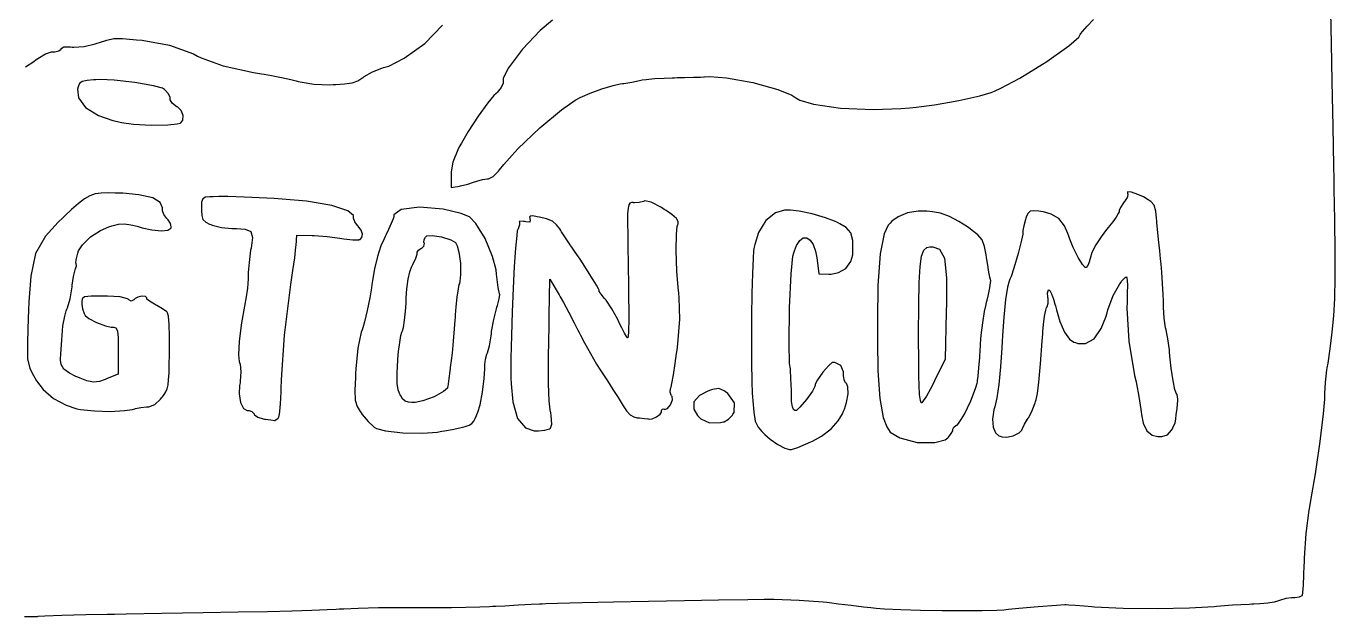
# Model space of a CAD drawing. Extents: x 0.1 to 10.4, y 0 to 6.7.
# Drawn here: x 5.13 to 10.37, y 0.04 to 2.41 of the extents above; entities that cross this region are included whole.
import ezdxf

# ---------------------------------------------------------------- set-up
doc = ezdxf.new("R2010")
doc.units = 0
doc.layers.get('0').update_dxf_attribs({"linetype": 'CONTINUOUS'})

msp = doc.modelspace()

# ---------------------------------------------------------------- linework, layer by layer
at = {"color": 0}
for points in [[(10.3521, 2.46625), (10.355, 2.33886), (10.3583, 2.18614), (10.3618, 2.00592), (10.3648, 1.84825), (10.3657, 1.79568), (10.3664, 1.75489), (10.3684, 1.63237), (10.37, 1.50299), (10.37, 1.4005), (10.3682, 1.31765), (10.3645, 1.24729), (10.3585, 1.18229), (10.3499, 1.11545), (10.3415, 1.05854), (10.3386, 1.03961), (10.3372, 1.03093), (10.3317, 0.981392), (10.3288, 0.936578), (10.3289, 0.930231), (10.3289, 0.913465), (10.3239, 0.855632), (10.3105, 0.744358), (10.291, 0.614204), (10.2742, 0.515571), (10.268, 0.482801), (10.2653, 0.469185), (10.2538, 0.376193), (10.2468, 0.276367), (10.2465, 0.259278), (10.2462, 0.247071), (10.2451, 0.210449), (10.2433, 0.169162), (10.2411, 0.139865), (10.2396, 0.127984), (10.2389, 0.126845), (10.2382, 0.125705), (10.2265, 0.121039), (10.2095, 0.118598), (10.2039, 0.118598), (10.1964, 0.118598), (10.174, 0.114963), (10.1486, 0.107856), (10.1446, 0.10612), (10.1405, 0.104438), (10.127, 0.101183), (10.1009, 0.096897), (10.0697, 0.09375), (10.0453, 0.092339), (10.0371, 0.092177), (10.0264, 0.092014), (9.9605, 0.088813), (9.89611, 0.083822), (9.88607, 0.082682), (9.86176, 0.080024), (9.78831, 0.076552), (9.65847, 0.074164), (9.52257, 0.075629), (9.43571, 0.078776), (9.4069, 0.080946), (9.39654, 0.08176), (9.36561, 0.084147), (9.33024, 0.086806), (9.30458, 0.088704), (9.29372, 0.089518), (9.29232, 0.089572), (9.28874, 0.089844), (9.25435, 0.087674), (9.18175, 0.082086), (9.10449, 0.075358), (9.06239, 0.071235), (9.05274, 0.069878), (9.04368, 0.068685), (9.01628, 0.067491), (8.95643, 0.066189), (8.88053, 0.065864), (8.79611, 0.066515), (8.7105, 0.06798), (8.63124, 0.070204), (8.56575, 0.073079), (8.5325, 0.075195), (8.52149, 0.076443), (8.51133, 0.077637), (8.4809, 0.081326), (8.43201, 0.087185), (8.38097, 0.093316), (8.34571, 0.097602), (8.33399, 0.099013), (8.31967, 0.100803), (8.22368, 0.10791), (8.12201, 0.111382), (8.10482, 0.111274), (8.08306, 0.11122), (8.01785, 0.110514), (7.9005, 0.108887), (7.76411, 0.1065), (7.62001, 0.103733), (7.47949, 0.100749), (7.354, 0.097819), (7.25483, 0.095106), (7.20871, 0.093587), (7.19336, 0.092828), (7.18261, 0.092339), (7.15033, 0.090712), (7.09868, 0.088053), (7.04486, 0.085341), (7.00776, 0.083442), (6.99544, 0.082791), (6.98275, 0.08214), (6.94476, 0.080675), (6.88758, 0.079047), (6.83094, 0.078071), (6.79411, 0.077854), (6.7819, 0.077908), (6.74653, 0.078179), (6.64035, 0.078559), (6.53765, 0.077962), (6.45682, 0.075901), (6.39979, 0.073242), (6.38086, 0.072103), (6.36887, 0.071398), (6.33301, 0.069716), (6.2704, 0.067383), (6.19125, 0.06505), (6.09353, 0.062608), (5.97542, 0.060167), (5.83501, 0.057563), (5.67042, 0.054796), (5.52746, 0.052572), (5.47982, 0.051812), (5.45117, 0.051432), (5.36535, 0.049805), (5.26926, 0.047472), (5.20161, 0.045139), (5.17464, 0.043674), (5.17253, 0.043077), (5.17036, 0.04248), (5.15533, 0.041992), (5.12017, 0.042264)], [(7.236, 2.43207), (7.18565, 2.39051), (7.11475, 2.31685), (7.0594, 2.24192), (7.03711, 2.20008), (7.03711, 2.18608), (7.03711, 2.18033), (7.02914, 2.16303), (7.01367, 2.14208), (7.00999, 2.13861), (7.00092, 2.13021), (6.97683, 2.10157), (6.93718, 2.04769), (6.89686, 1.98574), (6.87011, 1.94006), (6.86203, 1.92443), (6.85607, 1.91303), (6.83649, 1.86388), (6.82878, 1.82433), (6.82878, 1.81108), (6.82878, 1.76172), (6.86263, 1.76736), (6.86729, 1.76818), (6.89572, 1.77518), (6.92344, 1.78424), (6.92774, 1.78597), (6.92774, 1.78597), (6.93201, 1.78776), (6.95492, 1.79449), (6.97401, 1.7971), (6.9764, 1.79676), (6.97879, 1.7965), (6.99729, 1.80647), (7.01921, 1.82736), (7.02328, 1.83257), (7.04031, 1.85454), (7.09663, 1.91635), (7.18414, 2.00088), (7.27197, 2.07362), (7.32656, 2.11208), (7.34619, 2.12213), (7.35601, 2.12717), (7.38656, 2.14031), (7.43278, 2.15713), (7.47825, 2.17046), (7.50667, 2.17686), (7.51628, 2.17806), (7.52126, 2.17871), (7.55274, 2.18386), (7.58415, 2.19026), (7.58919, 2.19146), (7.59418, 2.19271), (7.61117, 2.19504), (7.64399, 2.19819), (7.68326, 2.20057), (7.71425, 2.20171), (7.72461, 2.20188), (7.7346, 2.20204), (7.76465, 2.20264), (7.80063, 2.20344), (7.8285, 2.20426), (7.84153, 2.20475), (7.8444, 2.20497), (7.86626, 2.2066), (7.93261, 2.20122), (8.03792, 2.18267), (8.13813, 2.1544), (8.19433, 2.13222), (8.21094, 2.12142), (8.22624, 2.11149), (8.28125, 2.09532), (8.38906, 2.07926), (8.52186, 2.07428), (8.63108, 2.07818), (8.66732, 2.08154), (8.69189, 2.08388), (8.76546, 2.09358), (8.86361, 2.11046), (8.94819, 2.1295), (8.99262, 2.14219), (9.00586, 2.148), (9.03201, 2.15956), (9.10786, 2.20031), (9.21539, 2.26617), (9.30419, 2.32969), (9.34472, 2.36475), (9.35026, 2.375), (9.35206, 2.37842), (9.3596, 2.38743), (9.3781, 2.40804), (9.40369, 2.43479)], [(5.12408, 2.24528), (5.15679, 2.2665), (5.16694, 2.27453), (5.17275, 2.27919), (5.20389, 2.29731), (5.22831, 2.3061), (5.23649, 2.3061), (5.24169, 2.3061), (5.25749, 2.30951), (5.26628, 2.3156), (5.26628, 2.3176), (5.26628, 2.31944), (5.27789, 2.32493), (5.30354, 2.32542), (5.31054, 2.32471), (5.31733, 2.32406), (5.35818, 2.32682), (5.40278, 2.33703), (5.41151, 2.34006), (5.4209, 2.34332), (5.44933, 2.35265), (5.47814, 2.35829), (5.51292, 2.35835), (5.55485, 2.35531), (5.56885, 2.35417), (5.59136, 2.35238), (5.70019, 2.3316), (5.79633, 2.29736), (5.81256, 2.28879), (5.82764, 2.28082), (5.91569, 2.24881), (6.03776, 2.22244), (6.06988, 2.21729), (6.07969, 2.21571), (6.10921, 2.2105), (6.14985, 2.20253), (6.1869, 2.19444), (6.20856, 2.18918), (6.21571, 2.18718), (6.22433, 2.18474), (6.27929, 2.17643), (6.34332, 2.17389), (6.3565, 2.17432), (6.36768, 2.17469), (6.40132, 2.17676), (6.43224, 2.18143), (6.45524, 2.18972), (6.47131, 2.19943), (6.47629, 2.20313), (6.47629, 2.20313), (6.48107, 2.20671), (6.5146, 2.22542), (6.55149, 2.24067), (6.55794, 2.24251), (6.57943, 2.24864), (6.6404, 2.27962), (6.72353, 2.33942), (6.79519, 2.41168)]]:
    msp.add_lwpolyline(points, dxfattribs=at)
for points in [[(5.74283, 2.02013), (5.74636, 2.02126), (5.75478, 2.03174), (5.75569, 2.05083), (5.74696, 2.07096), (5.73469, 2.08322), (5.72982, 2.08544), (5.72601, 2.08718), (5.7111, 2.09983), (5.70378, 2.11356), (5.70378, 2.11811), (5.70378, 2.12294), (5.69689, 2.13738), (5.68349, 2.15224), (5.68028, 2.15435), (5.67264, 2.15935), (5.63596, 2.16949), (5.56207, 2.183), (5.47851, 2.192), (5.42356, 2.1945), (5.40533, 2.19362), (5.39665, 2.19325), (5.37071, 2.19129), (5.35058, 2.18701), (5.34017, 2.1791), (5.33583, 2.16906), (5.33496, 2.16558), (5.33236, 2.15539), (5.33658, 2.12158), (5.36415, 2.08301), (5.41656, 2.05094), (5.47325, 2.03082), (5.49268, 2.02621), (5.50825, 2.02257), (5.5561, 2.016), (5.62782, 2.01139), (5.6945, 2.01264), (5.73128, 2.0166), (5.74283, 2.02013)], [(5.56185, 0.875163), (5.56489, 0.876139), (5.58594, 0.880479), (5.60894, 0.883137), (5.61296, 0.883247), (5.61794, 0.88341), (5.64171, 0.892686), (5.66525, 0.914063), (5.67014, 0.920247), (5.67242, 0.923232), (5.67914, 0.932346), (5.68608, 0.943576), (5.69119, 0.956), (5.69476, 0.971408), (5.69715, 0.991808), (5.69874, 1.0191), (5.69976, 1.05523), (5.70036, 1.09039), (5.70057, 1.10205), (5.70079, 1.11784), (5.70079, 1.16515), (5.69928, 1.21349), (5.69618, 1.24604), (5.69325, 1.25933), (5.69146, 1.2615), (5.68989, 1.2634), (5.67312, 1.2761), (5.64985, 1.28955), (5.64507, 1.29183), (5.64025, 1.29416), (5.62028, 1.30632), (5.61003, 1.31489), (5.61003, 1.31771), (5.61003, 1.31955), (5.60422, 1.32498), (5.59044, 1.32661), (5.57394, 1.32297), (5.56282, 1.31722), (5.56006, 1.3144), (5.55761, 1.31201), (5.54753, 1.30713), (5.53743, 1.31201), (5.53504, 1.3144), (5.5331, 1.31635), (5.50265, 1.32362), (5.45269, 1.32693), (5.43608, 1.32693), (5.42361, 1.32693), (5.38633, 1.3265), (5.36062, 1.32351), (5.35101, 1.31559), (5.34961, 1.30404), (5.34961, 1.30018), (5.34961, 1.29411), (5.35254, 1.27577), (5.35835, 1.25716), (5.35975, 1.25456), (5.36247, 1.24951), (5.37761, 1.23779), (5.40875, 1.22065), (5.44417, 1.2073), (5.46712, 1.20193), (5.47483, 1.20193), (5.4776, 1.20193), (5.48606, 1.19949), (5.49224, 1.1875), (5.49485, 1.15929), (5.49544, 1.12088), (5.49544, 1.10807), (5.49544, 1.01427), (5.45117, 0.996365), (5.44353, 0.993272), (5.42014, 0.985189), (5.396, 0.982096), (5.37011, 0.987414), (5.34289, 0.997831), (5.33399, 1.00157), (5.32519, 1.00532), (5.29953, 1.01828), (5.27789, 1.03461), (5.26687, 1.05284), (5.26421, 1.06961), (5.26449, 1.07509), (5.26531, 1.09435), (5.26872, 1.15207), (5.27399, 1.20779), (5.28082, 1.24707), (5.28706, 1.26823), (5.28999, 1.27485), (5.29215, 1.27989), (5.30268, 1.31592), (5.31006, 1.35623), (5.31071, 1.36339), (5.31131, 1.37055), (5.31629, 1.40571), (5.32221, 1.43158), (5.32335, 1.43414), (5.32443, 1.43674), (5.32747, 1.44883), (5.32693, 1.45725), (5.32622, 1.45796), (5.32553, 1.45865), (5.32617, 1.47206), (5.33165, 1.49382), (5.33333, 1.49869), (5.33637, 1.50771), (5.35238, 1.53233), (5.38396, 1.56381), (5.42426, 1.59011), (5.4579, 1.60499), (5.46962, 1.60824), (5.47629, 1.61014), (5.49664, 1.61458), (5.52001, 1.61621), (5.54557, 1.6129), (5.5709, 1.60682), (5.57926, 1.60449), (5.59179, 1.60101), (5.6301, 1.59256), (5.66878, 1.58811), (5.69467, 1.59125), (5.70589, 1.59864), (5.70719, 1.602), (5.70796, 1.604), (5.70524, 1.61774), (5.69542, 1.63237), (5.69265, 1.63487), (5.68989, 1.63737), (5.67844, 1.6536), (5.67253, 1.66818), (5.67253, 1.67301), (5.67253, 1.68024), (5.66357, 1.70171), (5.63357, 1.72119), (5.57781, 1.73324), (5.51313, 1.73872), (5.49154, 1.73953), (5.48264, 1.7399), (5.45589, 1.74056), (5.42719, 1.73981), (5.40315, 1.73628), (5.38146, 1.72885), (5.35981, 1.71664), (5.3361, 1.69851), (5.30789, 1.67344), (5.28168, 1.64876), (5.27306, 1.64046), (5.25489, 1.6231), (5.20389, 1.56743), (5.16411, 1.49804), (5.14447, 1.40717), (5.13693, 1.30409), (5.13564, 1.26964), (5.13439, 1.23828), (5.13113, 1.14415), (5.13206, 1.07579), (5.141, 1.03689), (5.15543, 1.00879), (5.1606, 0.999567), (5.16754, 0.987196), (5.1939, 0.953125), (5.23606, 0.916233), (5.2864, 0.889432), (5.32954, 0.875706), (5.34429, 0.873047), (5.35807, 0.870606), (5.40012, 0.866808), (5.46278, 0.865126), (5.52056, 0.867947), (5.55214, 0.872071), (5.56185, 0.875163)], [(9.11778, 0.794379), (9.1186, 0.796713), (9.12711, 0.814019), (9.13867, 0.833768), (9.14106, 0.837349), (9.14339, 0.840929), (9.15685, 0.868001), (9.16894, 0.89936), (9.17068, 0.905057), (9.17296, 0.912869), (9.17839, 0.93674), (9.18463, 0.981771), (9.19108, 1.05615), (9.19754, 1.146), (9.19954, 1.17589), (9.20014, 1.18527), (9.20275, 1.21332), (9.20703, 1.24588), (9.21175, 1.27013), (9.21496, 1.28076), (9.21642, 1.2825), (9.21783, 1.28429), (9.22194, 1.29915), (9.2214, 1.31749), (9.22054, 1.32096), (9.21962, 1.32449), (9.21875, 1.34066), (9.22217, 1.35145), (9.22347, 1.35221), (9.22396, 1.35254), (9.2284, 1.34896), (9.23519, 1.33572), (9.24274, 1.31462), (9.24864, 1.29454), (9.25032, 1.28776), (9.25424, 1.27197), (9.26818, 1.2251), (9.28624, 1.18197), (9.30638, 1.15484), (9.324, 1.14263), (9.33051, 1.14035), (9.33974, 1.13715), (9.37076, 1.13672), (9.40549, 1.15549), (9.4344, 1.19645), (9.45296, 1.24316), (9.45725, 1.25922), (9.4605, 1.27154), (9.48221, 1.32937), (9.50819, 1.37641), (9.51367, 1.3833), (9.5159, 1.38618), (9.52268, 1.39469), (9.5294, 1.40201), (9.53401, 1.40424), (9.53694, 1.40033), (9.53847, 1.38921), (9.53879, 1.3699), (9.53836, 1.34136), (9.5376, 1.31223), (9.53737, 1.30252), (9.53674, 1.27902), (9.54525, 1.1461), (9.56728, 1.00884), (9.57346, 0.983182), (9.57536, 0.975315), (9.58507, 0.924479), (9.59283, 0.872396), (9.59375, 0.863824), (9.59494, 0.85216), (9.602, 0.817329), (9.61621, 0.786621), (9.63792, 0.76964), (9.66097, 0.764432), (9.66868, 0.764432), (9.67637, 0.764432), (9.69954, 0.770562), (9.71599, 0.789171), (9.71924, 0.795356), (9.7214, 0.799642), (9.72988, 0.819607), (9.73329, 0.833333), (9.73301, 0.834418), (9.73269, 0.835558), (9.73378, 0.851887), (9.73763, 0.876899), (9.73876, 0.882379), (9.73986, 0.887967), (9.7416, 0.914225), (9.73839, 0.932781), (9.73708, 0.934463), (9.73443, 0.937879), (9.72917, 0.953017), (9.72162, 0.987847), (9.71446, 1.03814), (9.70931, 1.08675), (9.70796, 1.10297), (9.70719, 1.1116), (9.70122, 1.15598), (9.69407, 1.19152), (9.69276, 1.19564), (9.6914, 1.19982), (9.68582, 1.23823), (9.68294, 1.28315), (9.68294, 1.29807), (9.68294, 1.30697), (9.68212, 1.33366), (9.67996, 1.37712), (9.67676, 1.42301), (9.67393, 1.45514), (9.67285, 1.46576), (9.67171, 1.4764), (9.66846, 1.50825), (9.66396, 1.55317), (9.65983, 1.59521), (9.65744, 1.62061), (9.65668, 1.62907), (9.65582, 1.63878), (9.6524, 1.66781), (9.64583, 1.69081), (9.63303, 1.70574), (9.61589, 1.71685), (9.61003, 1.72021), (9.60314, 1.72418), (9.58132, 1.73406), (9.55528, 1.74263), (9.53911, 1.74419), (9.53917, 1.73807), (9.54025, 1.73699), (9.54113, 1.73611), (9.5389, 1.72467), (9.52919, 1.7079), (9.52636, 1.70432), (9.52354, 1.70074), (9.51187, 1.68246), (9.50586, 1.67046), (9.50586, 1.66644), (9.50586, 1.66433), (9.5025, 1.65787), (9.49338, 1.64307), (9.47988, 1.62414), (9.46761, 1.60835), (9.46337, 1.60319), (9.45557, 1.59381), (9.43321, 1.56472), (9.41174, 1.53185), (9.39703, 1.50142), (9.38926, 1.47814), (9.38737, 1.47017), (9.38639, 1.46625), (9.38026, 1.44997), (9.37392, 1.44162), (9.37289, 1.44162), (9.36957, 1.44168), (9.35938, 1.45285), (9.34099, 1.48182), (9.32146, 1.52192), (9.308, 1.55524), (9.30425, 1.56651), (9.30063, 1.57742), (9.2864, 1.60889), (9.26394, 1.63747), (9.2334, 1.65539), (9.20204, 1.66396), (9.1914, 1.66553), (9.18463, 1.66656), (9.16417, 1.66894), (9.14871, 1.66721), (9.13976, 1.65799), (9.1339, 1.64372), (9.13222, 1.63883), (9.13058, 1.63422), (9.12386, 1.60867), (9.12044, 1.58979), (9.12044, 1.5835), (9.12044, 1.57547), (9.11469, 1.55122), (9.10086, 1.49724), (9.08365, 1.43918), (9.07249, 1.40533), (9.06808, 1.39464), (9.06489, 1.38694), (9.05832, 1.36236), (9.05035, 1.3138), (9.04335, 1.24316), (9.03808, 1.16927), (9.03663, 1.14464), (9.0351, 1.11947), (9.02989, 1.04389), (9.02322, 0.972982), (9.01519, 0.919706), (9.00738, 0.883572), (9.00435, 0.871636), (9.0019, 0.862358), (8.99804, 0.833442), (9.00037, 0.802083), (9.01101, 0.778971), (9.02436, 0.767361), (9.02957, 0.765408), (9.03526, 0.763346), (9.05431, 0.762261), (9.08138, 0.767415), (9.10454, 0.778808), (9.11615, 0.789931), (9.11778, 0.794379)], [(6.13769, 0.839953), (6.13878, 0.841743), (6.141, 0.853244), (6.1441, 0.879775), (6.1466, 0.91569), (6.14789, 0.946778), (6.14817, 0.95714), (6.14893, 0.991754), (6.16129, 1.16987), (6.18664, 1.37343), (6.19396, 1.42068), (6.19536, 1.43001), (6.20231, 1.48058), (6.20725, 1.52393), (6.20774, 1.52957), (6.21115, 1.57075), (6.27257, 1.56933), (6.28097, 1.56917), (6.33268, 1.56543), (6.38308, 1.55935), (6.39094, 1.558), (6.39876, 1.55664), (6.43511, 1.55251), (6.45942, 1.55246), (6.46126, 1.55317), (6.46419, 1.55431), (6.47151, 1.5619), (6.47396, 1.57542), (6.46881, 1.59125), (6.45996, 1.60362), (6.45638, 1.60693), (6.45389, 1.60926), (6.44353, 1.62483), (6.43815, 1.63938), (6.43815, 1.64421), (6.43815, 1.65044), (6.41525, 1.66906), (6.35064, 1.69043), (6.25028, 1.70697), (6.15261, 1.71582), (6.12007, 1.71733), (6.09011, 1.71875), (6.00032, 1.72299), (5.93414, 1.72564), (5.89785, 1.72601), (5.87532, 1.72515), (5.86783, 1.72478), (5.86219, 1.7245), (5.84526, 1.72287), (5.83365, 1.71718), (5.82937, 1.70307), (5.82878, 1.68278), (5.82878, 1.676), (5.82878, 1.66949), (5.82964, 1.64985), (5.83436, 1.6339), (5.84565, 1.62338), (5.86122, 1.61572), (5.86654, 1.6135), (5.87169, 1.61139), (5.90886, 1.60238), (5.95031, 1.59765), (5.95768, 1.5976), (5.96907, 1.5976), (6.00342, 1.59549), (6.02692, 1.5855), (6.03321, 1.56201), (6.02946, 1.52983), (6.0275, 1.51921), (6.02593, 1.5109), (6.01953, 1.46175), (6.01628, 1.4221), (6.01628, 1.40886), (6.01628, 1.39643), (6.01318, 1.3591), (6.00722, 1.31608), (6.00581, 1.30919), (6.00108, 1.28695), (5.98888, 1.21973), (5.97928, 1.14686), (5.97711, 1.09218), (5.97949, 1.06527), (5.98253, 1.05713), (5.98383, 1.05366), (5.98665, 1.02403), (5.98449, 0.98649), (5.98329, 0.979004), (5.98156, 0.968371), (5.98025, 0.935764), (5.9854, 0.900717), (5.99783, 0.877225), (6.01178, 0.868599), (6.01644, 0.868599), (6.02007, 0.868599), (6.03114, 0.864258), (6.03982, 0.85574), (6.04064, 0.853678), (6.04139, 0.851671), (6.05474, 0.841906), (6.07601, 0.835124), (6.08078, 0.834526), (6.0855, 0.833931), (6.10721, 0.831), (6.12142, 0.828831), (6.12244, 0.828614), (6.12343, 0.828396), (6.13656, 0.838162), (6.13769, 0.839953)], [(6.79232, 0.785644), (6.80251, 0.787489), (6.83317, 0.792969), (6.86382, 0.798882), (6.88601, 0.804254), (6.90158, 0.809896), (6.91222, 0.816678), (6.91982, 0.825467), (6.926, 0.837022), (6.93104, 0.848469), (6.93267, 0.852268), (6.93668, 0.861654), (6.9451, 0.891331), (6.95529, 0.941894), (6.96203, 0.996744), (6.96431, 1.0357), (6.96419, 1.04861), (6.96414, 1.05263), (6.96685, 1.07465), (6.9725, 1.09386), (6.9739, 1.09646), (6.97526, 1.09907), (6.98296, 1.12777), (6.98969, 1.16808), (6.99061, 1.17649), (6.99149, 1.1849), (6.99972, 1.23291), (7.01036, 1.27637), (7.01247, 1.2825), (7.01454, 1.28868), (7.02186, 1.31646), (7.02376, 1.33393), (7.02317, 1.33496), (7.02251, 1.33605), (7.01785, 1.36144), (7.01243, 1.40446), (7.01144, 1.41428), (7.00965, 1.43229), (6.99539, 1.48529), (6.96528, 1.55772), (6.92839, 1.61714), (6.90272, 1.64486), (6.89219, 1.64903), (6.86942, 1.6581), (6.79704, 1.67503), (6.70199, 1.683), (6.62885, 1.67324), (6.59961, 1.65278), (6.59961, 1.64594), (6.59956, 1.64437), (6.59685, 1.63607), (6.58946, 1.61774), (6.57861, 1.59358), (6.56874, 1.57303), (6.56532, 1.56625), (6.56054, 1.55686), (6.54807, 1.52772), (6.53429, 1.486), (6.52274, 1.43631), (6.51432, 1.38926), (6.51193, 1.37353), (6.50988, 1.3603), (6.50282, 1.32058), (6.4924, 1.26861), (6.48182, 1.22363), (6.47526, 1.19938), (6.4725, 1.19152), (6.46918, 1.18224), (6.45594, 1.11887), (6.44732, 1.03608), (6.4464, 1.01709), (6.44553, 1.00022), (6.44353, 0.94949), (6.44499, 0.909939), (6.45281, 0.884386), (6.46468, 0.864963), (6.46903, 0.858724), (6.47293, 0.853082), (6.4961, 0.825088), (6.51785, 0.804199), (6.52111, 0.802083), (6.53043, 0.795953), (6.56614, 0.786838), (6.63574, 0.778483), (6.71582, 0.777778), (6.77344, 0.782335), (6.79232, 0.785644)], [(7.22461, 0.795682), (7.227, 0.7972), (7.23258, 0.814182), (7.22976, 0.849121), (7.22803, 0.859538), (7.22601, 0.871257), (7.22239, 0.906739), (7.21978, 0.975478), (7.21978, 1.0836), (7.22151, 1.20752), (7.22228, 1.24881), (7.22487, 1.39464), (7.26139, 1.33214), (7.2659, 1.32444), (7.27903, 1.30084), (7.30013, 1.26183), (7.322, 1.22011), (7.33708, 1.19048), (7.34201, 1.18056), (7.347, 1.17041), (7.3629, 1.1403), (7.38726, 1.09641), (7.412, 1.05425), (7.42844, 1.02778), (7.43419, 1.0191), (7.43951, 1.01107), (7.4554, 0.986871), (7.47765, 0.952582), (7.49821, 0.920356), (7.51053, 0.900825), (7.5146, 0.89426), (7.51872, 0.887532), (7.53207, 0.867893), (7.54682, 0.851508), (7.56158, 0.842774), (7.57465, 0.839681), (7.5791, 0.839356), (7.5835, 0.839031), (7.60394, 0.837131), (7.61751, 0.83534), (7.61849, 0.835069), (7.62213, 0.834147), (7.63428, 0.835829), (7.65207, 0.842936), (7.6665, 0.853515), (7.67253, 0.861925), (7.67253, 0.864692), (7.67253, 0.867025), (7.67535, 0.873969), (7.68099, 0.875), (7.68224, 0.87424), (7.68446, 0.872885), (7.69575, 0.876085), (7.70856, 0.891222), (7.71576, 0.911242), (7.715, 0.924858), (7.71272, 0.927626), (7.71115, 0.929525), (7.70703, 0.942654), (7.70822, 0.957086), (7.70936, 0.959581), (7.71044, 0.962131), (7.71376, 0.97716), (7.72, 1.01134), (7.72715, 1.05718), (7.73275, 1.09668), (7.73449, 1.10981), (7.7379, 1.13612), (7.7461, 1.2347), (7.74328, 1.31955), (7.74121, 1.33898), (7.73882, 1.36089), (7.73383, 1.42686), (7.73062, 1.509), (7.73182, 1.57471), (7.73481, 1.60618), (7.73747, 1.61339), (7.73844, 1.61621), (7.73887, 1.62554), (7.73193, 1.63786), (7.71408, 1.65321), (7.69069, 1.66932), (7.68278, 1.67443), (7.67199, 1.68143), (7.63103, 1.70307), (7.60542, 1.70811), (7.60226, 1.70671), (7.59972, 1.70563), (7.58247, 1.70182), (7.56375, 1.70085), (7.56054, 1.70111), (7.55838, 1.70133), (7.55181, 1.70161), (7.54531, 1.69965), (7.54075, 1.69288), (7.53787, 1.67914), (7.5364, 1.65619), (7.53608, 1.62169), (7.53663, 1.57346), (7.53743, 1.52528), (7.53776, 1.50922), (7.53847, 1.46913), (7.54031, 1.34874), (7.5409, 1.24056), (7.53961, 1.17947), (7.53717, 1.16027), (7.5364, 1.16027), (7.53521, 1.16027), (7.53174, 1.16531), (7.52349, 1.17893), (7.51286, 1.19916), (7.50385, 1.21761), (7.50103, 1.2238), (7.49696, 1.23253), (7.4731, 1.27648), (7.45047, 1.31022), (7.4471, 1.31386), (7.44368, 1.31755), (7.42974, 1.33518), (7.42253, 1.3457), (7.42253, 1.34918), (7.42253, 1.35102), (7.41949, 1.35639), (7.41124, 1.37126), (7.39865, 1.39208), (7.38286, 1.41732), (7.3649, 1.44536), (7.34571, 1.4745), (7.32639, 1.50319), (7.31261, 1.52322), (7.30794, 1.52979), (7.30578, 1.53282), (7.28982, 1.55658), (7.27143, 1.58475), (7.26812, 1.58996), (7.26432, 1.59592), (7.25201, 1.61301), (7.23563, 1.62711), (7.21186, 1.63639), (7.18321, 1.64313), (7.17361, 1.64501), (7.16911, 1.64594), (7.1556, 1.64811), (7.14578, 1.64779), (7.14258, 1.64372), (7.14388, 1.63726), (7.14464, 1.63525), (7.14567, 1.6326), (7.14447, 1.62289), (7.12799, 1.62386), (7.12278, 1.62511), (7.11888, 1.62608), (7.10493, 1.62761), (7.10178, 1.62403), (7.10189, 1.62392), (7.10286, 1.62283), (7.1034, 1.61176), (7.09842, 1.59685), (7.09668, 1.59381), (7.09381, 1.58886), (7.09196, 1.57004), (7.08703, 1.51861), (7.08208, 1.44613), (7.07753, 1.35921), (7.07362, 1.26443), (7.07069, 1.1684), (7.06901, 1.07764), (7.06874, 1.0185), (7.06896, 0.998807), (7.06922, 0.974826), (7.07596, 0.902886), (7.09517, 0.83686), (7.12744, 0.798936), (7.16222, 0.787056), (7.17378, 0.787164), (7.17899, 0.787272), (7.20432, 0.789876), (7.22282, 0.794596), (7.22461, 0.795682)], [(8.26432, 0.7398), (8.27692, 0.74566), (8.31353, 0.76606), (8.3514, 0.794487), (8.38004, 0.827094), (8.39719, 0.855686), (8.40169, 0.865722), (8.40543, 0.87424), (8.41368, 0.90115), (8.41943, 0.935656), (8.41857, 0.963542), (8.41368, 0.976997), (8.41054, 0.97895), (8.40929, 0.97971), (8.40429, 0.991644), (8.40169, 1.00873), (8.40169, 1.01443), (8.40169, 1.02311), (8.39128, 1.04905), (8.36697, 1.06093), (8.36003, 1.06103), (8.35633, 1.06109), (8.34244, 1.04948), (8.31814, 1.02235), (8.2965, 0.991699), (8.28717, 0.974121), (8.28717, 0.969401), (8.28711, 0.964844), (8.27681, 0.94591), (8.2531, 0.91211), (8.22678, 0.881782), (8.21306, 0.868599), (8.2085, 0.868599), (8.20665, 0.868599), (8.20117, 0.872017), (8.1964, 0.883464), (8.19362, 0.905111), (8.1926, 0.930501), (8.19249, 0.938911), (8.19239, 0.948622), (8.19092, 0.996257), (8.18875, 1.03168), (8.18832, 1.03527), (8.18554, 1.05691), (8.18365, 1.13661), (8.18544, 1.27946), (8.19217, 1.41644), (8.19857, 1.48639), (8.20242, 1.50017), (8.20454, 1.50786), (8.21332, 1.53017), (8.22613, 1.55007), (8.24001, 1.56011), (8.25407, 1.56054), (8.26753, 1.55165), (8.27951, 1.53369), (8.28928, 1.50689), (8.29486, 1.48047), (8.29596, 1.47151), (8.30279, 1.41547), (8.3419, 1.41515), (8.35161, 1.4151), (8.38081, 1.4209), (8.41075, 1.43799), (8.4305, 1.46533), (8.43826, 1.49257), (8.43869, 1.50168), (8.43924, 1.51357), (8.43881, 1.54915), (8.4311, 1.58008), (8.41183, 1.60172), (8.38618, 1.61708), (8.37728, 1.62136), (8.36561, 1.62706), (8.32921, 1.64111), (8.27642, 1.65668), (8.22396, 1.66699), (8.18864, 1.67068), (8.17686, 1.67068), (8.16499, 1.67068), (8.12935, 1.66026), (8.09017, 1.6301), (8.06082, 1.58187), (8.04542, 1.53358), (8.04269, 1.51708), (8.04113, 1.50782), (8.03917, 1.47949), (8.03629, 1.41699), (8.03418, 1.33686), (8.03288, 1.24626), (8.03239, 1.1524), (8.03282, 1.06245), (8.03435, 0.98367), (8.03592, 0.938314), (8.03689, 0.923178), (8.03782, 0.907932), (8.04139, 0.862033), (8.04758, 0.825792), (8.05908, 0.802083), (8.07411, 0.784343), (8.07949, 0.7787), (8.08594, 0.771918), (8.10747, 0.753256), (8.13769, 0.732476), (8.16678, 0.718317), (8.18522, 0.712944), (8.1914, 0.712728), (8.19325, 0.712674), (8.20139, 0.714789), (8.21847, 0.72054), (8.24024, 0.729221), (8.25836, 0.737088), (8.26432, 0.7398)], [(8.8189, 0.759711), (8.82167, 0.762261), (8.83322, 0.776476), (8.83919, 0.787381), (8.83919, 0.790961), (8.83919, 0.793674), (8.84353, 0.801758), (8.85194, 0.808757), (8.854, 0.809517), (8.85639, 0.810439), (8.86225, 0.81684), (8.8731, 0.832357), (8.88553, 0.854004), (8.8986, 0.879719), (8.91135, 0.907553), (8.92269, 0.935439), (8.93181, 0.961317), (8.93647, 0.977647), (8.93761, 0.983182), (8.93858, 0.988226), (8.94081, 1.00559), (8.94412, 1.03955), (8.94721, 1.08051), (8.94917, 1.11301), (8.94965, 1.12381), (8.95014, 1.13542), (8.95313, 1.17019), (8.95899, 1.21946), (8.96653, 1.26568), (8.97233, 1.29384), (8.97483, 1.30306), (8.97683, 1.3106), (8.98236, 1.33328), (8.98785, 1.36003), (8.99083, 1.38048), (8.99138, 1.38976), (8.99078, 1.3916), (8.99018, 1.39344), (8.98813, 1.40283), (8.9841, 1.42344), (8.97933, 1.45047), (8.97547, 1.47342), (8.97428, 1.48101), (8.9725, 1.49208), (8.96636, 1.52518), (8.95676, 1.55214), (8.9394, 1.57226), (8.91635, 1.59017), (8.90853, 1.59586), (8.89757, 1.60385), (8.86387, 1.62636), (8.82661, 1.64621), (8.78993, 1.65853), (8.75776, 1.66482), (8.74701, 1.66624), (8.73568, 1.66775), (8.70111, 1.66775), (8.65821, 1.66015), (8.62007, 1.64399), (8.59526, 1.62668), (8.58832, 1.61962), (8.57975, 1.61111), (8.56381, 1.57579), (8.5479, 1.49588), (8.53939, 1.36941), (8.53694, 1.23182), (8.537, 1.18593), (8.537, 1.14648), (8.53939, 1.0281), (8.54688, 0.916342), (8.56065, 0.840983), (8.57454, 0.803386), (8.58171, 0.792481), (8.58886, 0.781521), (8.6269, 0.759278), (8.69601, 0.740722), (8.76725, 0.739854), (8.80931, 0.751085), (8.8189, 0.759711)], [(6.62528, 0.931858), (6.62278, 0.936686), (6.61735, 0.95204), (6.61328, 0.977376), (6.61268, 1.01302), (6.61442, 1.05122), (6.61524, 1.06391), (6.61589, 1.07406), (6.6186, 1.10449), (6.62315, 1.1409), (6.62819, 1.16922), (6.63162, 1.18251), (6.63319, 1.18544), (6.63476, 1.18842), (6.63797, 1.20177), (6.64253, 1.23025), (6.64632, 1.26687), (6.64844, 1.29747), (6.64887, 1.30762), (6.64936, 1.31977), (6.65181, 1.35623), (6.65663, 1.39437), (6.66363, 1.42421), (6.67025, 1.44233), (6.67318, 1.44797), (6.67594, 1.45344), (6.68739, 1.47954), (6.69336, 1.49485), (6.69336, 1.49989), (6.69336, 1.50256), (6.69824, 1.51047), (6.70774, 1.51774), (6.71007, 1.51861), (6.71235, 1.51953), (6.72021, 1.5275), (6.7219, 1.53776), (6.72114, 1.53976), (6.72032, 1.54183), (6.72081, 1.55328), (6.72629, 1.56358), (6.72803, 1.565), (6.73232, 1.56858), (6.75299, 1.5701), (6.7909, 1.56478), (6.82769, 1.55236), (6.84625, 1.54156), (6.84912, 1.53618), (6.85308, 1.52869), (6.85975, 1.50336), (6.8661, 1.45882), (6.86714, 1.41336), (6.86469, 1.38612), (6.86208, 1.37755), (6.86057, 1.37277), (6.85736, 1.35601), (6.85265, 1.32319), (6.84842, 1.28353), (6.84581, 1.25206), (6.84521, 1.24154), (6.84451, 1.23014), (6.84196, 1.19591), (6.83772, 1.14632), (6.83296, 1.0988), (6.82954, 1.06912), (6.82824, 1.05924), (6.8271, 1.05105), (6.82379, 1.02648), (6.81988, 0.997288), (6.81689, 0.974826), (6.81554, 0.964518), (6.81526, 0.962349), (6.81461, 0.957411), (6.79844, 0.944282), (6.76074, 0.92399), (6.71533, 0.907389), (6.68539, 0.900444), (6.6754, 0.900282), (6.67106, 0.900228), (6.65799, 0.901421), (6.64518, 0.90625), (6.63493, 0.915961), (6.62739, 0.927789), (6.62528, 0.931858)], [(8.70301, 1.01704), (8.70275, 1.05583), (8.70226, 1.17215), (8.70258, 1.29226), (8.70443, 1.38173), (8.70822, 1.44504), (8.71431, 1.4866), (8.7231, 1.51079), (8.73503, 1.52203), (8.74669, 1.52474), (8.7506, 1.52468), (8.75944, 1.52463), (8.78597, 1.51546), (8.80583, 1.47857), (8.81358, 1.39953), (8.81358, 1.29769), (8.81282, 1.26373), (8.80832, 1.074), (8.76617, 0.986925), (8.76204, 0.978407), (8.74897, 0.953125), (8.7334, 0.925456), (8.72114, 0.906739), (8.71571, 0.899849), (8.71392, 0.899849), (8.71283, 0.899849), (8.70975, 0.908583), (8.70638, 0.932835), (8.70404, 0.969889), (8.70307, 1.00526), (8.70301, 1.01704)], [(7.91943, 0.822917), (7.92258, 0.823785), (7.94037, 0.834526), (7.95628, 0.850261), (7.9585, 0.853624), (7.96322, 0.860949), (7.96479, 0.899035), (7.93756, 0.936794), (7.92796, 0.943901), (7.92285, 0.9477), (7.90158, 0.956381), (7.87603, 0.952692), (7.86882, 0.95025), (7.85721, 0.946397), (7.82433, 0.929199), (7.80165, 0.903592), (7.80111, 0.87424), (7.81635, 0.84885), (7.82314, 0.842068), (7.82949, 0.835721), (7.86442, 0.818576), (7.90847, 0.819988), (7.91943, 0.822917)]]:
    msp.add_lwpolyline(points, close=True, dxfattribs=at)

doc.saveas('drawing.dxf')
